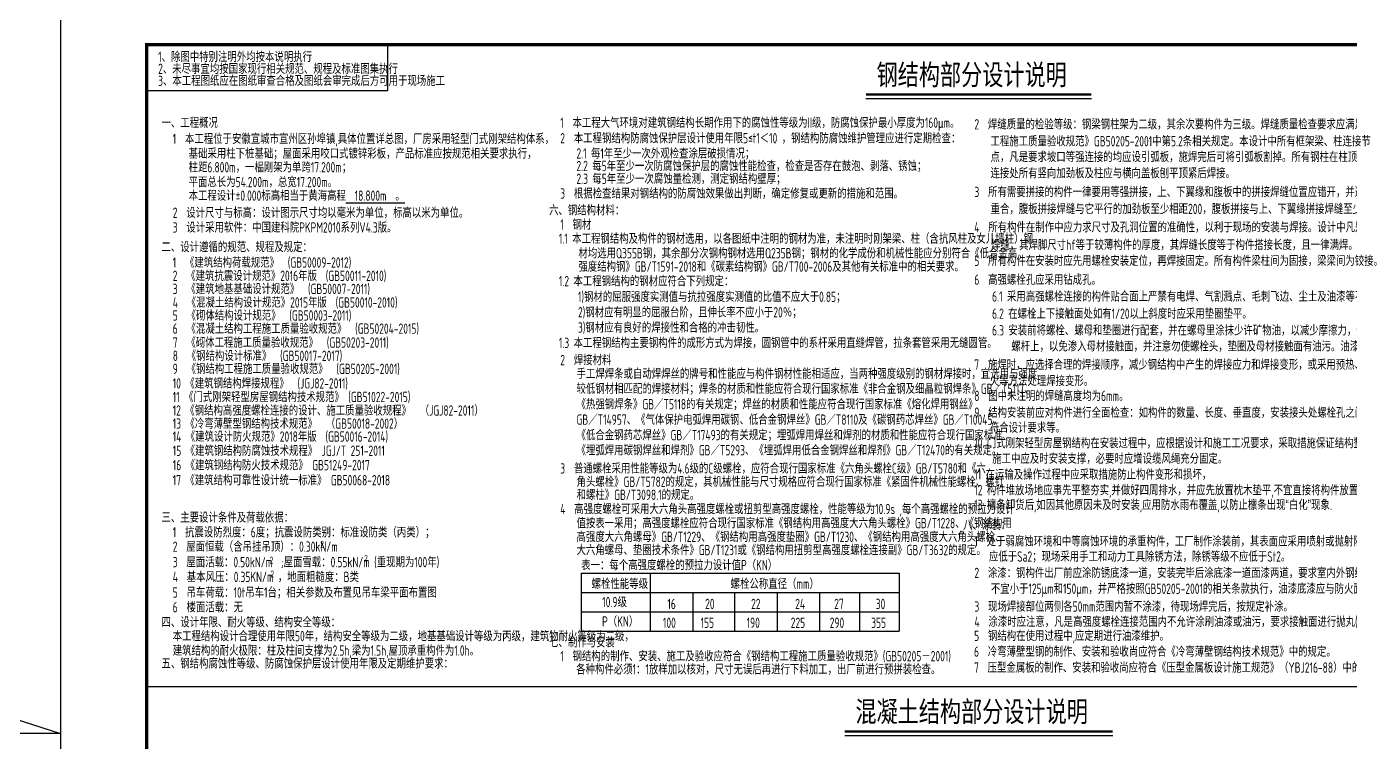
# Model space of a CAD drawing. Extents: x 9834882 to 10005569, y 1691670 to 2510806.
# Drawn here: x 9892635 to 9950300, y 2443208 to 2474394 of the extents above; entities that cross this region are included whole.
import ezdxf

# ---------------------------------------------------------------- set-up
doc = ezdxf.new("R2010")
doc.units = 0
doc.header["$LTSCALE"] = 1000
doc.header["$MEASUREMENT"] = 0
doc.layers.add('JZSM', color=3, linetype='CONTINUOUS')
doc.layers.add('PUB_TITLE', color=4, linetype='CONTINUOUS')
doc.styles.add('TSSD_REIN', font='atssdeng.shx', dxfattribs={"width": 0.7, "bigfont": 'atssdchn.shx'})
doc.styles.add('图签黑体', font='simhei.ttf', dxfattribs={"width": 0.75})

msp = doc.modelspace()

# ---------------------------------------------------------------- linework, layer by layer
at = {"layer": 'JZSM', "color": 1}
for p, q in [((9908368.6, 2471606.8), (9908368.6, 2473606.8)), ((9897868.6, 2471606.8), (9908368.6, 2471606.8))]:
    msp.add_line(p, q, dxfattribs=at)
at = {"layer": 'JZSM'}
for p, q in [((9929197.6, 2471250.8), (9939018.8, 2471250.8)), ((9916794.6, 2450585.8), (9916794.6, 2448060.4)), ((9916794.6, 2450585.8), (9930647.3, 2450585.8)), ((9919794.3, 2450585.8), (9919794.3, 2448060.4)), ((9930647.3, 2450585.8), (9930647.3, 2448060.4)), ((9916794.6, 2449744), (9930647.3, 2449744)), ((9921658.8, 2449744), (9921658.8, 2448060.4)), ((9923467.7, 2449744), (9923467.7, 2448060.4)), ((9925332.1, 2449744), (9925332.1, 2448060.4)), ((9927168.8, 2449744), (9927168.8, 2448060.4)), ((9928922, 2449744), (9928922, 2448060.4)), ((9916794.6, 2448902.2), (9930647.3, 2448902.2)), ((9916794.6, 2448060.4), (9930647.3, 2448060.4)), ((9928274.8, 2443511), (9939941.6, 2443511))]:
    msp.add_line(p, q, dxfattribs=at)
for points, const_width in [([(9929197.6, 2471432.3), (9939018.8, 2471432.3)], 106.3), ([(9929197.6, 2471452.6), (9939018.8, 2471452.6)], 31.9), ([(9928274.8, 2443692.6), (9939941.6, 2443692.6)], 106.3), ([(9928274.8, 2443712.9), (9939941.6, 2443712.9)], 31.9)]:
    msp.add_lwpolyline(points, dxfattribs=dict(at, const_width=const_width))
at = {"layer": 'PUB_TITLE'}
msp.add_line((9897868.6, 2445647.9), (9973468.6, 2445647.9), dxfattribs=at)
msp.add_lwpolyline([(9894118.6, 2412106.8), (9983218.6, 2412106.8), (9983218.6, 2475106.8), (9894118.6, 2475106.8)], close=True, dxfattribs=at)
at = {"layer": 'PUB_TITLE', "const_width": 150}
msp.add_lwpolyline([(9897868.6, 2413606.8), (9981718.6, 2413606.8), (9981718.6, 2473606.8), (9897868.6, 2473606.8)], close=True, dxfattribs=at)
at = {"layer": 'PUB_TITLE', "color": 6}
msp.add_lwpolyline([(9885565.6, 2446339.5), (9894118.6, 2443606.8), (9834882.1, 2443606.8)], dxfattribs=at)

# ---------------------------------------------------------------- texts
at = {"layer": 'JZSM', "color": 1, "style": 'TSSD_REIN', "width": 0.7}
for s, p in [('1、除图中特别注明外均按本说明执行', (9898368.6, 2472848.3)), ('2、未尽事宜均按国家现行相关规范、规程及标准图集执行', (9898368.6, 2472327.2)), ('3、本工程图纸应在图纸审查合格及图纸会审完成后方可用于现场施工', (9898368.6, 2471806.8)), ('1  本工程位于安徽宣城市宣州区孙埠镇,具体位置详总图，厂房采用轻型门式刚架结构体系，', (9899005.3, 2469276.9)), ('基础采用柱下桩基础；屋面采用咬口式镀锌彩板，产品标准应按规范相关要求执行，', (9899697.2, 2468637.4)), ('柱距6.800m，一榀刚架为单跨17.200m；', (9899697.2, 2468038.6)), ('平面总长为54.200m，总宽17.200m。', (9899697.2, 2467395)), ('本工程设计%%P0.000标高相当于黄海高程%%U  18.800m  。', (9899697.2, 2466801.3)), ('1  抗震设防烈度：6度；抗震设防类别：标准设防类（丙类）；', (9899005.3, 2452141.3))]:
    msp.add_text(s, height=450, dxfattribs=at).set_placement(p)
at = {"layer": 'JZSM'}
for s, height, style, width, p in [('钢结构部分设计说明', 900, '图签黑体', 0.75, (9929658.6, 2471845.4)), ('一、工程概况', 450, 'TSSD_REIN', 0.7, (9898514.6, 2469978.2)), ('1  本工程大气环境对建筑钢结构长期作用下的腐蚀性等级为II级，防腐蚀保护最小厚度为160μm。', 450, 'TSSD_REIN', 0.7, (9915883.5, 2469978)), ('2  焊缝质量的检验等级：钢梁钢柱架为二级，其余次要构件为三级。焊缝质量检查要求应满足《钢结构', 450, 'TSSD_REIN', 0.7, (9933919.5, 2469909.2)), ('2  本工程钢结构防腐蚀保护层设计使用年限5≤t1＜10 ，钢结构防腐蚀维护管理应进行定期检查：', 450, 'TSSD_REIN', 0.7, (9915883.5, 2469303.8)), ('工程施工质量验收规范》GB50205-2001中第5.2条相关规定。本设计中所有框架梁、柱连接节', 450, 'TSSD_REIN', 0.7, (9934619.9, 2469170.9)), ('2.1 每1年至少一次外观检查涂层破损情况；', 450, 'TSSD_REIN', 0.7, (9916585.9, 2468638.8)), ('点，凡是要求坡口等强连接的均应设引弧板，施焊完后可将引弧板割掉。所有钢柱在柱顶、上下柱', 450, 'TSSD_REIN', 0.7, (9934619.9, 2468488)), ('2.2 每5年至少一次防腐蚀保护层的腐蚀性能检查，检查是否存在鼓泡、剥落、锈蚀；', 450, 'TSSD_REIN', 0.7, (9916585.9, 2468092.9)), ('连接处所有竖向加劲板及柱应与横向盖板刨平顶紧后焊接。', 450, 'TSSD_REIN', 0.7, (9934619.9, 2467780.2)), ('2.3 每5年至少一次腐蚀量检测，测定钢结构壁厚；', 450, 'TSSD_REIN', 0.7, (9916585.9, 2467537.3)), ('3  根据检查结果对钢结构的防腐蚀效果做出判断，确定修复或更新的措施和范围。', 450, 'TSSD_REIN', 0.7, (9915883.5, 2466898.2)), ('3  所有需要拼接的构件一律要用等强拼接，上、下翼缘和腹板中的拼接焊缝位置应错开，并避免与加劲板', 450, 'TSSD_REIN', 0.7, (9933919.5, 2466961.7)), ('2  设计尺寸与标高：设计图示尺寸均以毫米为单位，标高以米为单位。', 450, 'TSSD_REIN', 0.7, (9899005.3, 2466058.3)), ('六、钢结构材料：', 450, 'TSSD_REIN', 0.7, (9915392.8, 2466163.4)), ('重合，腹板拼接焊缝与它平行的加劲板至少相距200，腹板拼接与上、下翼缘拼接焊缝至少相距200。', 450, 'TSSD_REIN', 0.7, (9934625.5, 2466223.2)), ('3  设计采用软件：中国建科院PKPM2010系列V4.3版。', 450, 'TSSD_REIN', 0.7, (9899005.3, 2465417.1)), ('1  钢材', 450, 'TSSD_REIN', 0.7, (9915883.5, 2465543.5)), ('4  所有构件在制作中应力求尺寸及孔洞位置的准确性，以利于现场的安装与焊接。设计中凡是未注明的', 450, 'TSSD_REIN', 0.7, (9933914.5, 2465426.2)), ('1.1 本工程钢结构及构件的钢材选用，以各图纸中注明的钢材为准，未注明时刚架梁、柱（含抗风柱及女儿墙柱）钢', 450, 'TSSD_REIN', 0.7, (9915821.8, 2464929.2)), ('二、设计遵循的规范、规程及规定：', 450, 'TSSD_REIN', 0.7, (9898514.6, 2464566.3)), ('材均选用Q355B钢，其余部分次钢构钢材选用Q235B钢；钢材的化学成份和机械性能应分别符合《低合金高', 450, 'TSSD_REIN', 0.7, (9916672.8, 2464295.3)), ('焊缝，其焊脚尺寸hf等于较薄构件的厚度，其焊缝长度等于构件搭接长度，且一律满焊。', 450, 'TSSD_REIN', 0.7, (9934638.7, 2464659.3)), ('1  《建筑结构荷载规范》  (GB50009-2012)', 450, 'TSSD_REIN', 0.7, (9899005.3, 2463889.8)), ('强度结构钢》GB/T1591-2018和《碳素结构钢》GB/T700-2006及其他有关标准中的相关要求。', 450, 'TSSD_REIN', 0.7, (9916672.8, 2463710.7)), ('5  所有构件在安装时应先用螺栓安装定位，再焊接固定。所有构件梁柱间为固接，梁梁间为铰接。', 450, 'TSSD_REIN', 0.7, (9933914.5, 2463963.5)), ('2  《建筑抗震设计规范》2016年版  (GB50011-2010)', 450, 'TSSD_REIN', 0.7, (9899005.3, 2463309.8)), ('1.2 本工程钢结构的钢材应符合下列规定： ', 450, 'TSSD_REIN', 0.7, (9915821.8, 2463080.1)), ('6  高强螺栓孔应采用钻成孔。', 450, 'TSSD_REIN', 0.7, (9933914.5, 2463140.8)), ('3  《建筑地基基础设计规范》  (GB50007-2011)   ', 450, 'TSSD_REIN', 0.7, (9899005.3, 2462738.5)), ('1)钢材的屈服强度实测值与抗拉强度实测值的比值不应大于0.85；', 450, 'TSSD_REIN', 0.7, (9916654.8, 2462397.2)), ('6.1 采用高强螺栓连接的构件贴合面上严禁有电焊、气割溅点、毛刺飞边、尘土及油漆等不洁物质。', 450, 'TSSD_REIN', 0.7, (9934690.2, 2462410.2)), ('4  《混凝土结构设计规范》2015年版  (GB50010-2010)   ', 450, 'TSSD_REIN', 0.7, (9899005.3, 2462150.1)), ('5  《砌体结构设计规范》  (GB50003-2011)   ', 450, 'TSSD_REIN', 0.7, (9899005.3, 2461583.8)), ('2)钢材应有明显的屈服台阶，且伸长率不应小于20％；', 450, 'TSSD_REIN', 0.7, (9916654.8, 2461721.5)), ('6.2 在螺栓上下接触面处如有1/20以上斜度时应采用垫圈垫平。', 450, 'TSSD_REIN', 0.7, (9934690.2, 2461661.7)), ('6  《混凝土结构工程施工质量验收规范》  (GB50204-2015)', 450, 'TSSD_REIN', 0.7, (9899005.3, 2461009.4)), ('3)钢材应有良好的焊接性和合格的冲击韧性。', 450, 'TSSD_REIN', 0.7, (9916654.8, 2461056.2)), ('6.3 安装前将螺栓、螺母和垫圈进行配套，并在螺母里涂抹少许矿物油，以减少摩擦力，但切忌沾在', 450, 'TSSD_REIN', 0.7, (9934690.2, 2460934.8)), ('7  《砌体工程施工质量验收规范》  (GB50203-2011) ', 450, 'TSSD_REIN', 0.7, (9899005.3, 2460403.4)), ('1.3 本工程钢结构主要钢构件的成形方式为焊接，圆钢管中的系杆采用直缝焊管，拉条套管采用无缝圆管。', 450, 'TSSD_REIN', 0.7, (9915821.8, 2460390.6)), ('螺杆上，以免渗入母材接触面，并注意勿使螺栓头，垫圈及母材接触面有油污。油漆等不洁物质。', 450, 'TSSD_REIN', 0.7, (9935527.9, 2460238.5)), ('8  《钢结构设计标准》  (GB50017-2017)', 450, 'TSSD_REIN', 0.7, (9899005.3, 2459827.1)), ('2  焊接材料', 450, 'TSSD_REIN', 0.7, (9915883.5, 2459641.3)), ('9  《钢结构工程施工质量验收规范》  (GB50205-2001)', 450, 'TSSD_REIN', 0.7, (9899005.3, 2459257.9)), ('手工焊焊条或自动焊焊丝的牌号和性能应与构件钢材性能相适应，当两种强度级别的钢材焊接时，宜选用与强度', 450, 'TSSD_REIN', 0.7, (9916591.3, 2459045.9)), ('7  施焊时，应选择合理的焊接顺序，减少钢结构中产生的焊接应力和焊接变形，或采用预热、锤击或整体回', 450, 'TSSD_REIN', 0.7, (9933914.5, 2459442.3)), ('10 《建筑钢结构焊接规程》  (JGJ82-2011)  ', 450, 'TSSD_REIN', 0.7, (9899005.3, 2458625.7)), ('较低钢材相匹配的焊接材料；焊条的材质和性能应符合现行国家标准《非合金钢及细晶粒钢焊条》GB／T5117、', 450, 'TSSD_REIN', 0.7, (9916591.3, 2458393.1)), ('火等方法处理焊接变形。', 450, 'TSSD_REIN', 0.7, (9934590.3, 2458733.3)), ('11 《门式刚架轻型房屋钢结构技术规范》 (GB51022-2015) ', 450, 'TSSD_REIN', 0.7, (9899005.3, 2458033.2)), ('8  图中未注明的焊缝高度均为6mm。', 450, 'TSSD_REIN', 0.7, (9933914.5, 2458080)), ('12 《钢结构高强度螺栓连接的设计、施工质量验收规程》  （JGJ82-2011）', 450, 'TSSD_REIN', 0.7, (9899005.3, 2457444.4)), ('《热强钢焊条》GB／T5118的有关规定；焊丝的材质和性能应符合现行国家标准《熔化焊用钢丝》', 450, 'TSSD_REIN', 0.7, (9916591.3, 2457718.9)), ('9  结构安装前应对构件进行全面检查：如构件的数量、长度、垂直度，安装接头处螺栓孔之间的尺寸是否', 450, 'TSSD_REIN', 0.7, (9933914.5, 2457350.3)), ('13 《冷弯薄壁型钢结构技术规范》  （GB50018-2002）', 450, 'TSSD_REIN', 0.7, (9899005.3, 2456872.3)), ('GB／T14957、《气体保护电弧焊用碳钢、低合金钢焊丝》GB／T8110及《碳钢药芯焊丝》GB／T10045、', 450, 'TSSD_REIN', 0.7, (9916591.3, 2457045.3)), ('符合设计要求等。', 450, 'TSSD_REIN', 0.7, (9934590.3, 2456696.4)), ('14 《建筑设计防火规范》2018年版  (GB50016-2014) ', 450, 'TSSD_REIN', 0.7, (9899005.3, 2456308.4)), ('《低合金钢药芯焊丝》GB／T17493的有关规定；埋弧焊用焊丝和焊剂的材质和性能应符合现行国家标准', 450, 'TSSD_REIN', 0.7, (9916591.3, 2456373.5)), ('10 门式刚架轻型房屋钢结构在安装过程中，应根据设计和施工工况要求，采取措施保证结构整体稳固性。', 450, 'TSSD_REIN', 0.7, (9933914.5, 2456024.5)), ('15 《建筑钢结构防腐蚀技术规程》 JGJ/T 251-2011', 450, 'TSSD_REIN', 0.7, (9899005.3, 2455692.8)), ('《埋弧焊用碳钢焊丝和焊剂》GB／T5293、《埋弧焊用低合金钢焊丝和焊剂》GB／T12470的有关规定。', 450, 'TSSD_REIN', 0.7, (9916591.3, 2455712.5)), ('16 《建筑钢结构防火技术规范》 GB51249-2017', 450, 'TSSD_REIN', 0.7, (9899005.3, 2455065.4)), ('3  普通螺栓采用性能等级为4.6级的C级螺栓，应符合现行国家标准《六角头螺栓C级》GB/T5780和《六', 450, 'TSSD_REIN', 0.7, (9915883.5, 2454923.3)), ('施工中应及时安装支撑，必要时应增设缆风绳充分固定。 ', 450, 'TSSD_REIN', 0.7, (9934695.2, 2455348.5)), ('17 《建筑结构可靠性设计统一标准》 GB50068-2018', 450, 'TSSD_REIN', 0.7, (9899005.3, 2454409.6)), ('角头螺栓》GB/T5782的规定，其机械性能与尺寸规格应符合现行国家标准《紧固件机械性能螺栓、螺钉', 450, 'TSSD_REIN', 0.7, (9916592.9, 2454341.4)), ('11 在运输及操作过程中应采取措施防止构件变形和损坏，', 450, 'TSSD_REIN', 0.7, (9933914.5, 2454657.1)), ('和螺柱》GB/T3098.1的规定。', 450, 'TSSD_REIN', 0.7, (9916592.9, 2453774.3)), ('12 构件堆放场地应事先平整夯实,并做好四周排水，并应先放置枕木垫平,不宜直接将构件放置于地面上。', 450, 'TSSD_REIN', 0.7, (9933914.5, 2453975.3)), ('4  高强度螺栓可采用大六角头高强度螺栓或扭剪型高强度螺栓，性能等级为10.9s ,每个高强螺栓的预拉力设计', 450, 'TSSD_REIN', 0.7, (9915883.5, 2453153.3)), ('13 檩条卸货后,如因其他原因未及时安装,应用防水雨布覆盖,以防止檩条出现“白化”现象.', 450, 'TSSD_REIN', 0.7, (9933914.5, 2453333.9)), ('三、主要设计条件及荷载依据：', 450, 'TSSD_REIN', 0.7, (9898514.6, 2452785.6)), ('值按表一采用；高强度螺栓应符合现行国家标准《钢结构用高强度大六角头螺栓》GB/T1228、《钢结构用', 450, 'TSSD_REIN', 0.7, (9916591.2, 2452540.7)), ('八、涂装：', 450, 'TSSD_REIN', 0.7, (9933428.8, 2452455.5)), ('2  屋面恒载（含吊挂吊顶）：0.30kN/m', 450, 'TSSD_REIN', 0.7, (9899005.3, 2451514)), ('2', 300, 'TSSD_REIN', 0.7, (9905423.4, 2451681.5)), ('高强度大六角螺母》GB/T1229、《钢结构用高强度垫圈》GB/T1230、《钢结构用高强度大六角头螺栓、', 450, 'TSSD_REIN', 0.7, (9916591.2, 2451941.8)), ('1  处于弱腐蚀环境和中等腐蚀环境的承重构件，工厂制作涂装前，其表面应采用喷射或抛射除锈方法，除锈等级不', 450, 'TSSD_REIN', 0.7, (9933919.5, 2451746.3)), ('3  屋面活载：0.50kN/m  ;屋面雪载：0.55kN/m (重现期为100年)', 450, 'TSSD_REIN', 0.7, (9899005.3, 2450840.7)), ('2', 300, 'TSSD_REIN', 0.7, (9907336.8, 2451078.2)), ('大六角螺母、垫圈技术条件》GB/T1231或《钢结构用扭剪型高强度螺栓连接副》GB/T3632的规定。', 450, 'TSSD_REIN', 0.7, (9916591.2, 2451367.3)), ('应低于Sa2；现场采用手工和动力工具除锈方法，除锈等级不应低于St2。', 450, 'TSSD_REIN', 0.7, (9934552.3, 2451082.6)), ('2', 300, 'TSSD_REIN', 0.7, (9903225.1, 2450998.8)), ('表一：每个高强度螺栓的预拉力设计值P（KN）', 450, 'TSSD_REIN', 0.7, (9916794.6, 2450712)), ('2  涂漆：钢构件出厂前应涂防锈底漆一道，安装完毕后涂底漆一道面漆两道，要求室内外钢结构漆膜干膜总厚度分别', 450, 'TSSD_REIN', 0.7, (9933919.5, 2450369.1)), ('4  基本风压：0.35KN/m ，地面粗糙度：B类', 450, 'TSSD_REIN', 0.7, (9899005.3, 2450197.4)), ('2', 300, 'TSSD_REIN', 0.7, (9903259.5, 2450399.5)), ('螺栓性能等级', 450, 'TSSD_REIN', 0.7, (9917250.2, 2449896.2)), ('螺栓公称直径（mm）', 450, 'TSSD_REIN', 0.7, (9923303.7, 2449896.2)), ('不宜小于125μm和150μm，并严格按照GB50205-2001的相关条款执行，油漆底漆应与防火面漆相匹配。', 450, 'TSSD_REIN', 0.7, (9934635.1, 2449682.3)), ('5  吊车荷载：10t吊车1台；相关参数及布置见吊车梁平面布置图', 450, 'TSSD_REIN', 0.7, (9899005.3, 2449518.1)), ('6  楼面活载：无 ', 450, 'TSSD_REIN', 0.7, (9899005.3, 2448876.2)), ('10.9级', 450, 'TSSD_REIN', 0.7, (9917709.6, 2449098.5)), ('16', 450, 'TSSD_REIN', 0.7, (9920548.7, 2449019.4)), ('20', 450, 'TSSD_REIN', 0.7, (9922190.6, 2449019.4)), ('22', 450, 'TSSD_REIN', 0.7, (9924194.2, 2449019.4)), ('24', 450, 'TSSD_REIN', 0.7, (9926114.3, 2449019.4)), ('27', 450, 'TSSD_REIN', 0.7, (9927811.9, 2449019.4)), ('30', 450, 'TSSD_REIN', 0.7, (9929620.7, 2449019.4)), ('3  现场焊接部位两侧各50mm范围内暂不涂漆，待现场焊完后，按规定补涂。', 450, 'TSSD_REIN', 0.7, (9933919.5, 2448905.6)), ('四、设计年限、耐火等级、结构安全等级：', 450, 'TSSD_REIN', 0.7, (9898514.6, 2448223.5)), ('P（KN）', 450, 'TSSD_REIN', 0.7, (9917704.4, 2448256.7)), ('100', 450, 'TSSD_REIN', 0.7, (9920353.9, 2448199.1)), ('155', 450, 'TSSD_REIN', 0.7, (9921995.7, 2448199.1)), ('190', 450, 'TSSD_REIN', 0.7, (9923999.4, 2448199.1)), ('225', 450, 'TSSD_REIN', 0.7, (9925919.5, 2448199.1)), ('290', 450, 'TSSD_REIN', 0.7, (9927617.1, 2448199.1)), ('355', 450, 'TSSD_REIN', 0.7, (9929425.9, 2448199.1)), ('4  涂漆时应注意，凡是高强度螺栓连接范围内不允许涂刷油漆或油污，要求接触面进行抛丸(喷砂)处理,U≥0.40。', 450, 'TSSD_REIN', 0.7, (9933919.5, 2448244.1)), ('本工程结构设计合理使用年限50年，结构安全等级为二级，地基基础设计等级为丙级，建筑物耐火等级为二级，', 450, 'TSSD_REIN', 0.7, (9899005.3, 2447618.5)), ('5  钢结构在使用过程中,应定期进行油漆维护。', 450, 'TSSD_REIN', 0.7, (9933908.8, 2447631.1)), ('建筑结构的耐火极限：柱及柱间支撑为2.5h,梁为1.5h,屋顶承重构件为1.0h。', 450, 'TSSD_REIN', 0.7, (9899005.3, 2446988.2)), ('七、制作与安装', 450, 'TSSD_REIN', 0.7, (9915392.8, 2447348.2)), ('6  冷弯薄壁型钢的制作、安装和验收尚应符合《冷弯薄壁钢结构技术规范》中的规定。', 450, 'TSSD_REIN', 0.7, (9933903.2, 2446942.8)), ('五、钢结构腐蚀性等级、防腐蚀保护层设计使用年限及定期维护要求：', 450, 'TSSD_REIN', 0.7, (9898514.6, 2446427.8)), ('1  钢结构的制作、安装、施工及验收应符合《钢结构工程施工质量验收规范》(GB50205－2001)', 450, 'TSSD_REIN', 0.7, (9915883.5, 2446743)), ('7  压型金属板的制作、安装和验收尚应符合《压型金属板设计施工规范》（YBJ216-88）中的规定。', 450, 'TSSD_REIN', 0.7, (9933903.2, 2446247.7)), ('各种构件必须1：1放样加以核对，尺寸无误后再进行下料加工，出厂前进行预拼装检查。 ', 450, 'TSSD_REIN', 0.7, (9916575.6, 2446170.5)), ('混凝土结构部分设计说明', 900, '图签黑体', 0.75, (9928735.8, 2444105.7))]:
    msp.add_text(s, height=height, dxfattribs=dict(at, style=style, width=width)).set_placement(p)

doc.saveas('drawing.dxf')
